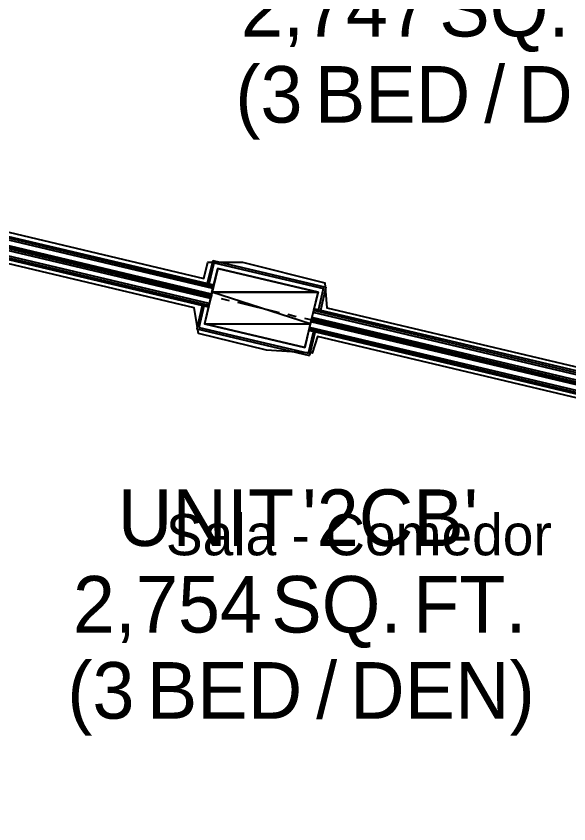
# Model space of a CAD drawing. Header units: feet. Extents: x -84 to 198, y -22 to 181.
# Drawn here: x 95.62 to 111.72, y 64.34 to 87.85 of the extents above; entities that cross this region are included whole.
import ezdxf
from ezdxf.enums import TextEntityAlignment as Align

# ---------------------------------------------------------------- set-up
doc = ezdxf.new("R2010")
doc.units = ezdxf.units.FT
for name, color, linetype in [('A-AREA-UNIDAD', 30, 'CONTINUOUS'), ('A-LINEA', 7, 'CONTINUOUS'), ('A-MURO-CONCRETO', 8, 'CONTINUOUS'), ('A-NOMBRE-ESPACIO', 2, 'CONTINUOUS'), ('A-TEXTO-PDF', 3, 'CONTINUOUS')]:
    doc.layers.add(name, color=color, linetype=linetype)

msp = doc.modelspace()

# ---------------------------------------------------------------- linework, layer by layer
at = {"layer": 'A-AREA-UNIDAD'}
for points in [[(66.752, 88.3733), (101.088, 80.2133), (101.2, 80.6933), (102.208, 80.6933), (104.608, 80.0889), (104.672, 79.36), (117.312, 76.3733), (118.32, 76.4089), (118.48, 75.9289), (129.568, 73.3689), (129.68, 73.12), (130.56, 76.0889), (131.968, 79.2889), (133.76, 82.2933), (136.4, 85.5289)], [(125.952, 33.6356), (127.76, 36.5689), (129.088, 39.36), (130.048, 42.08), (131.008, 46.56), (131.232, 51.4489), (130.8, 55.6089), (129.44, 61.0133), (128.96, 64.3733), (128.96, 68.7644), (129.632, 72.8889), (128.8, 72.8889), (118.24, 75.4133), (118.112, 74.9689), (117.152, 74.9689), (117.088, 75.52), (104.4, 78.5244), (104.24, 78.0444), (102.912, 78.1333), (100.928, 78.6133), (100.8, 79.36), (66.048, 87.6089), (65.6, 87.5733), (63.68, 79.2889)]]:
    msp.add_lwpolyline(points, dxfattribs=at)
at = {"layer": 'A-LINEA'}
for p, q in [((101.3733, 80.0178), (65.8533, 88.4311)), ((101.3067, 79.7644), (65.7867, 88.1778)), ((101.3467, 79.9244), (65.8267, 88.3244)), ((101.36, 79.9778), (65.84, 88.3778)), ((101.28, 79.6311), (65.76, 88.0444)), ((101.2933, 79.6844), (65.7733, 88.0844)), ((101.3067, 79.7244), (65.7867, 88.1244)), ((101.2267, 79.3778), (65.7067, 87.7911)), ((101.24, 79.4844), (65.72, 87.8844)), ((101.24, 79.4311), (65.72, 87.8311)), ((95.7467, 81.0178), (95.9867, 80.9644)), ((96.2267, 80.8978), (97.44, 80.6178)), ((101.3467, 80.7378), (101.1867, 80.0711)), ((101.24, 80.0578), (101.3867, 80.6711)), ((101.3467, 80.7378), (104.64, 79.9644)), ((101.3867, 80.6711), (104.5733, 79.9244)), ((97.6933, 80.5511), (97.9333, 80.4978)), ((98.1733, 80.4444), (99.3867, 80.1511)), ((99.64, 80.0978), (99.88, 80.0311)), ((100.12, 79.9778), (101.3333, 79.6978)), ((104.4267, 79.2978), (104.5733, 79.9244)), ((104.64, 79.9644), (104.48, 79.2844)), ((101.5867, 79.6311), (101.8267, 79.5778)), ((102.0667, 79.5244), (103.28, 79.2311)), ((100.9467, 78.7911), (101.0933, 79.4178)), ((117.44, 76.1111), (104.2667, 79.2311)), ((117.4533, 76.1644), (104.28, 79.2844)), ((117.4667, 76.2178), (104.2933, 79.3378)), ((103.5333, 79.1778), (103.7733, 79.1111)), ((104.0133, 79.0578), (105.2267, 78.7778)), ((117.3867, 75.8844), (104.2133, 78.9911)), ((117.4, 75.9644), (104.2267, 79.0844)), ((117.3867, 75.9111), (104.2267, 79.0311)), ((100.9467, 78.7911), (104.1333, 78.0444)), ((117.3333, 75.6844), (104.16, 78.7911)), ((117.3733, 75.8311), (104.2, 78.9511)), ((104.1333, 78.0444), (104.28, 78.6578)), ((117.3067, 75.5778), (104.1467, 78.6978)), ((117.32, 75.6311), (104.16, 78.7378)), ((104.32, 78.6444), (104.16, 77.9778)), ((105.48, 78.7111), (105.72, 78.6578)), ((105.96, 78.6044), (107.1733, 78.3111)), ((107.4267, 78.2578), (107.6667, 78.1911)), ((107.9067, 78.1378), (109.12, 77.8444)), ((109.3733, 77.7911), (109.6133, 77.7378)), ((109.8533, 77.6844), (111.0667, 77.3911)), ((111.32, 77.3378), (111.56, 77.2711))]:
    msp.add_line(p, q, dxfattribs=at)
for points in [[(104.0267, 78.2044), (104.4133, 79.8178), (101.4933, 80.5111), (101.1067, 78.8978), (104.0267, 78.2044)], [(101.04, 79.4311), (100.88, 78.7511), (104.16, 77.9778)]]:
    msp.add_lwpolyline(points, dxfattribs=at)
at = {"layer": 'A-MURO-CONCRETO'}
for points in [[(101.4933, 80.5111), (104.4133, 79.8178), (101.32, 79.8178), (101.4933, 80.5111), (101.4933, 80.5111)], [(101.32, 79.8178), (101.1067, 78.8978), (104.1867, 78.8978), (101.32, 79.8178)], [(101.32, 79.8178), (104.4133, 79.8178), (104.1867, 78.8978), (101.32, 79.8178), (101.32, 79.8178)], [(101.1067, 78.8978), (104.1867, 78.8978), (104.0267, 78.2044), (101.1067, 78.8978), (101.1067, 78.8978)]]:
    msp.add_lwpolyline(points, dxfattribs=at)

# ---------------------------------------------------------------- texts
at = {"layer": 'A-NOMBRE-ESPACIO'}
msp.add_text('Sala - Comedor', height=1.2, dxfattribs=at).set_placement((105.6, 72.16), align=Align.CENTER)
at = {"layer": 'A-TEXTO-PDF'}
for s, p in [('2,747', (104.9206, 87.2585)), ('SQ.', (109.8392, 87.2585)), ('(3', (102.9812, 84.7518)), ('BED', (106.583, 84.7518)), ('/', (109.5561, 84.7518)), ('DEN)', (112.9284, 84.7518)), ('UNIT', (101.1468, 72.4318)), ("'2CB'", (106.5128, 72.4318)), ('2,754', (100.0273, 69.9118)), ('SQ.', (104.9458, 69.9118)), ('FT.', (108.8336, 69.9118)), ('(3', (98.0879, 67.4052)), ('/', (104.6628, 67.4052)), ('DEN)', (108.0351, 67.4052)), ('BED', (101.6896, 67.4052))]:
    msp.add_text(s, height=1.646, dxfattribs=at).set_placement(p, align=Align.CENTER)

doc.saveas('drawing.dxf')
